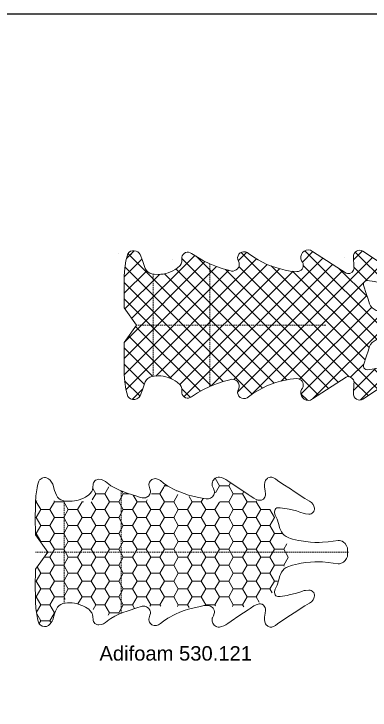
# Model space of a CAD drawing. Header units: millimetres. Extents: x 1744 to 18744, y -2272 to 2782.
# Drawn here: x 5133.9 to 5195.6, y 1722.2 to 1842.8 of the extents above; entities that cross this region are included whole.
import ezdxf

# ---------------------------------------------------------------- set-up
doc = ezdxf.new("R2010")
doc.units = ezdxf.units.MM
doc.linetypes.add('HIDDEN', pattern=[0.375, 0.25, -0.125])
for name, color, linetype, lineweight in [('2', 3, 'HIDDEN', 13), ('Уплотнители', 1, 'Continuous', 20), ('Штриховка', 1, 'Continuous', 5)]:
    doc.layers.add(name, color=color, linetype=linetype, lineweight=lineweight)
doc.styles.get("Standard").update_dxf_attribs({"font": 'arial.ttf'})

# ---------------------------------------------------------------- blocks, each defined once
blk = doc.blocks.new('Adifoam 530.082')
at = {"layer": 'Штриховка', "lineweight": 5}
h = blk.add_hatch(dxfattribs=at)
h.set_pattern_fill('ANSI37', color=256, scale=16, style=0)
h.set_pattern_definition([(45, (-11767.11427816318, 3725.758192763536), (-1.414213562373094, 1.414213562373094), []), (135, (-11767.11427816318, 3725.758192763536), (-1.414213562373094, -1.414213562373094), [])])
h.paths.add_polyline_path([(-49.05925030256549, 9.237499111162832), (-49.25513905690241, 9.272067714916828), (-49.60338573170156, 9.402660218061557), (-49.9298669891832, 9.59854897201876), (-50.19105199528532, 9.859733978308213), (-50.40870616712709, 10.18621523540923), (-50.56106408720916, 10.53446191020839), (-50.88754534468989, 11.57920193460586), (-51.2575574368093, 12.60217654206644), (-51.45344619114621, 12.86336154759692), (-51.69286578011814, 13.08101571925135), (-51.99758162047327, 13.21160822239608), (-52.30229746082568, 13.2769044739689), (-52.62877871830824, 13.2769044739689), (-52.93349455885437, 13.16807738852139), (-53.21644498207843, 12.99395405074165), (-53.43409915373467, 12.75453446214942), (-53.7388149940889, 11.49214026609616), (-53.9564691659325, 10.20798065310646), (-54.0435308344422, 8.902055622420447), (-54.0435308344422, 3.351874244087865), (-51.93228536909099, 0.3700120917360437), (-49.05925030256549, 0.3700120917360437)])
edge = h.paths.add_edge_path()
edge.add_line((-39.22128174138561, 10.99153567121539), (-40.30955259984692, 11.51390568303395))
edge.add_line((-40.30955259984692, 11.51390568303304), (-41.35429262405703, 12.12333736412165))
edge.add_line((-41.35429262405613, 12.12333736412256), (-42.37726723113701, 12.79806529602501))
edge.add_line((-42.37726723113701, 12.79806529602501), (-42.61668681991795, 12.92865779916974))
edge.add_spline(control_points=[(-42.61668681991795, 12.92865779916883), (-43.34111245484018, 13.2776299877396), (-44.19830713440842, 12.63736396643208), (-44.07496977030768, 11.84038694089531)], knot_values=[0, 0, 0, 0, 1, 1, 1, 1], degree=3, periodic=0)
edge.add_line((-44.07496977030768, 11.84038694089531), (-44.07496977030768, 11.81862152319809))
edge.add_line((-44.07496977030768, 11.81862152319809), (-44.07496977030768, 11.70979443775149))
edge.add_line((-44.07496977030768, 11.70979443775059), (-44.09673518762612, 11.36154776295143))
edge.add_line((-44.09673518762518, 11.36154776295143), (-44.20556227345239, 11.01330108815227))
edge.add_line((-44.20556227345332, 11.01330108815227), (-44.33615477640706, 10.70858524798814))
edge.add_line((-44.33615477640706, 10.70858524798814), (-44.88029020573503, 10.25151148698205))
edge.add_spline(control_points=[(-44.88029020573594, 10.25151148698205), (-45.78282950436642, 9.545949214103077), (-47.02454655394832, 9.154534461932595), (-48.16686819843835, 9.1632406287099)], knot_values=[0, 0, 0, 0, 1, 1, 1, 1], degree=3, periodic=0)
edge.add_line((-48.16686819843835, 9.1632406287099), (-48.885126965165, 9.20677146334492))
edge.add_line((-48.88512696516682, 9.20677146334492), (-49.05925030256639, 9.237499111163288))
edge.add_line((-49.05925030256549, 9.237499111162832), (-49.05925030256549, 0.3700120917358163))
edge.add_line((-49.05925030256549, 0.3700120917360437), (-39.2212817413847, 0.3700120917360437))
edge.add_line((-39.22128174138561, 0.3700120917360437), (-39.22128174138561, 10.99153567121539))
edge = h.paths.add_edge_path()
edge.add_line((-12.10157194680323, 5.702539298413284), (-12.64570737613121, 7.313180169265022))
edge.add_line((-12.64570737613212, 7.313180169265247), (-12.62394195900468, 7.552599757857477))
edge.add_line((-12.62394195900379, 7.552599757856566), (-12.53688029030309, 7.770253930271338))
edge.add_line((-12.53688029030491, 7.770253930271338), (-12.40628778735117, 7.944377267290747))
edge.add_line((-12.40628778734935, 7.944377267290747), (-12.1886336156931, 8.053204352737566))
edge.add_line((-12.1886336156931, 8.053204352737337), (-11.9709794438495, 8.09673518737236))
edge.add_line((-11.9709794438495, 8.09673518737236), (-10.7303506653061, 7.922611850352947))
edge.add_line((-10.7303506653061, 7.922611850352947), (-9.489721886569898, 7.661426844063271))
edge.add_line((-9.489721886571717, 7.661426844063496), (-8.270858524772848, 7.334945586201455))
edge.add_line((-8.270858524771027, 7.334945586202137), (-7.073760580479754, 6.921402659830391))
edge.add_line((-7.073760580480666, 6.921402659830162), (-6.812575574383116, 6.87787182595548))
edge.add_line((-6.812575574384027, 6.87787182595639), (-6.529625151156324, 6.921402659830846))
edge.add_spline(control_points=[(-6.529625151155414, 6.921402659830162), (-5.801934703880758, 7.079927448868602), (-5.434824667610881, 8.059008464428185), (-5.963724304701826, 8.619105199191836)], knot_values=[0, 0, 0, 0, 1, 1, 1, 1], degree=3, periodic=0)
edge.add_line((-5.963724304701826, 8.619105199191836), (-6.137847642101405, 8.814993953908468))
edge.add_line((-6.137847642101405, 8.814993953908468), (-12.47158403892081, 13.01571946767944))
edge.add_spline(control_points=[(-12.4715840389199, 13.01571946767944), (-13.13542926254376, 13.66178960067464), (-14.12756952845666, 13.35525997570357), (-14.32164449836455, 12.47158403892081)], knot_values=[0, 0, 0, 0, 1, 1, 1, 1], degree=3, periodic=0)
edge.add_line((-14.32164449836455, 12.47158403892081), (-14.34340991549197, 12.16686819799633))
edge.add_line((-14.34340991549288, 12.16686819799633), (-14.2781136639187, 10.53446191020748))
edge.add_line((-14.2781136639187, 10.53446191020839), (-14.256348246794, 10.27327690467928))
edge.add_spline(control_points=[(-14.25634824679218, 10.27327690467928), (-14.25417170509718, 9.70991535680514), (-14.81680773882181, 9.245586457325317), (-15.36638452238003, 9.293833131853717)], knot_values=[0, 0, 0, 0, 1, 1, 1, 1], degree=3, periodic=0)
edge.add_line((-15.33471295151321, 9.285915239137012), (-15.6275695286713, 9.359129383426533))
edge.add_line((-15.6275695286713, 9.359129383426533), (-21.43893591310371, 13.14631197082326))
edge.add_spline(control_points=[(-21.43893591310371, 13.14631197082326), (-22.39733978257391, 13.87363966139946), (-23.70725513919297, 12.94607013271888), (-23.4413542928196, 11.84038694089531)], knot_values=[0, 0, 0, 0, 1, 1, 1, 1], degree=3, periodic=0)
edge.add_line((-23.4413542928196, 11.84038694089531), (-23.33252720699238, 11.5356711007314))
edge.add_line((-23.33252720699238, 11.53567110073118), (-23.18016928671841, 11.29625151137861))
edge.add_spline(control_points=[(-23.18016928672114, 11.29625151137861), (-22.83591293842255, 10.63966142679919), (-23.18415961322171, 9.86408706169459), (-23.89842805344597, 9.663845223590666)], knot_values=[0, 0, 0, 0, 1, 1, 1, 1], degree=3, periodic=0)
edge.add_line((-23.89842805344597, 9.663845223590666), (-24.18137847667367, 9.642079806653557))
edge.add_line((-24.18137847667367, 9.642079806653783), (-25.31318016939167, 9.7509068921006))
edge.add_spline(control_points=[(-25.31318016939258, 9.750906892100373), (-27.6750906892612, 10.15211608208028), (-29.55888754552688, 10.82648125747573), (-31.58162031444954, 12.12333736412256)], knot_values=[0, 0, 0, 0, 1, 1, 1, 1], degree=3, periodic=0)
edge.add_line((-31.58162031444954, 12.12333736412256), (-32.51753325283062, 12.77629987908722))
edge.add_line((-32.51753325283062, 12.77629987908722), (-32.73518742467331, 12.95042321610663))
edge.add_spline(control_points=[(-32.73518742467241, 12.95042321610663), (-33.64897218866099, 13.4365175332814), (-34.56021765444893, 12.72333736390556), (-34.38935912939996, 11.73155985468747)], knot_values=[0, 0, 0, 0, 1, 1, 1, 1], degree=3, periodic=0)
edge.add_line((-34.38935912939996, 11.73155985468747), (-34.28053204357275, 11.47037484915836))
edge.add_line((-34.28053204357366, 11.47037484915927), (-34.17170495774462, 11.1656590082348))
edge.add_spline(control_points=[(-34.17170495774735, 11.1656590082348), (-33.93482466773094, 10.40858524771602), (-34.7085852480286, 9.635187424685682), (-35.45586457092578, 9.750906892100373)], knot_values=[0, 0, 0, 0, 1, 1, 1, 1], degree=3, periodic=0)
edge.add_line((-35.4326614763586, 9.744277436463562), (-35.76058041128, 9.837968561370415))
edge.add_line((-35.76058041127908, 9.837968561370415), (-36.93591293844202, 10.14268440153455))
edge.add_line((-36.93591293844202, 10.14268440153455), (-38.08948004847844, 10.53446191020816))
edge.add_line((-38.08948004847571, 10.53446191020839), (-39.22128174138561, 10.99153567121539))
edge.add_line((-39.22128174138561, 10.99153567121539), (-39.22128174138561, -10.25151148698228))
edge.add_line((-39.22128174138561, -10.25151148698205), (-38.08948004847753, -9.794437726735396))
edge.add_line((-38.08948004847571, -9.794437726736305), (-36.93591293844111, -9.402660218062463))
edge.add_line((-36.93591293844202, -9.402660218062463), (-35.76058041227407, -9.097944377395377))
edge.add_arc((-35.30440993406228, -10.16410335346745), 1.159649286400709, -28.003331200694106, 113.16431291852291, ccw=False)
edge.add_line((-34.28053204274875, -10.70858524584855), (-34.38935912939996, -10.99153567121561))
edge.add_spline(control_points=[(-34.38935912939996, -10.99153567121539), (-34.56021765444893, -11.98331318043347), (-33.64897218866099, -12.69649334904989), (-32.73518742467241, -12.21039903263454)], knot_values=[0, 0, 0, 0, 1, 1, 1, 1], degree=3, periodic=0)
edge.add_line((-32.73518742467241, -12.21039903263454), (-32.51753325282971, -12.03627569561354))
edge.add_line((-32.51753325283062, -12.03627569561376), (-31.58162031444954, -11.38331317989013))
edge.add_spline(control_points=[(-31.58162031444954, -11.38331317988923), (-29.70253929883438, -10.11946795629501), (-27.53579201934007, -9.381257557630306), (-25.31318016939258, -9.010882708628287)], knot_values=[0, 0, 0, 0, 1, 1, 1, 1], degree=3, periodic=0)
edge.add_line((-25.31318016939258, -9.010882708628287), (-24.18137847667277, -8.880290205483561))
edge.add_line((-24.18137847667367, -8.880290205483561), (-23.89842805344597, -8.923821040118582))
edge.add_spline(control_points=[(-23.89842805344597, -8.923821040118582), (-23.15550181393883, -9.141112454507036), (-22.8464328901955, -9.888754534479176), (-23.18016928672114, -10.55622732790652)], knot_values=[0, 0, 0, 0, 1, 1, 1, 1], degree=3, periodic=0)
edge.add_line((-23.18016928672114, -10.55622732790652), (-23.33252720699238, -10.79564691649875))
edge.add_line((-23.33252720699238, -10.79564691649875), (-23.4413542928196, -11.10036275666289))
edge.add_spline(control_points=[(-23.4413542928196, -11.10036275666289), (-23.70725513919297, -12.2060459492468), (-22.39733978257391, -13.13361547792738), (-21.43893591310371, -12.40628778735117)], knot_values=[0, 0, 0, 0, 1, 1, 1, 1], degree=3, periodic=0)
edge.add_line((-21.43893591310371, -12.40628778735117), (-15.6275695286713, -8.619105199193427))
edge.add_line((-15.6275695286713, -8.619105199194108), (-15.36638452238003, -8.553808947622201))
edge.add_spline(control_points=[(-15.36638452238003, -8.553808947622201), (-14.82370012116916, -8.506287786864503), (-14.26940749695677, -8.957557436941897), (-14.25634824679218, -9.511487303509968)], knot_values=[0, 0, 0, 0, 1, 1, 1, 1], degree=3, periodic=0)
edge.add_line((-14.25634824679218, -9.511487303509968), (-14.27811366391961, -9.794437726737211))
edge.add_line((-14.2781136639187, -9.794437726736305), (-14.34340991549288, -11.42684401452425))
edge.add_line((-14.34340991549288, -11.42684401452425), (-14.32164449836546, -11.73155985468838))
edge.add_spline(control_points=[(-14.32164449836455, -11.73155985468929), (-14.17291414752071, -12.59782345792064), (-13.07448609454877, -12.89709794442024), (-12.4715840389199, -12.27569528420736)], knot_values=[0, 0, 0, 0, 1, 1, 1, 1], degree=3, periodic=0)
edge.add_line((-12.4715840389199, -12.27569528420736), (-6.137847642100496, -8.074969770436608))
edge.add_line((-6.137847642101405, -8.074969770436383), (-5.963724304701826, -7.879081015719747))
edge.add_spline(control_points=[(-5.963724304701826, -7.879081015719747), (-5.434824667610881, -7.318984280956101), (-5.801934703880758, -6.339903264636178), (-6.529625151155414, -6.181378476358077)], knot_values=[0, 0, 0, 0, 1, 1, 1, 1], degree=3, periodic=0)
edge.add_line((-6.529625151155414, -6.181378476358077), (-6.812575574383116, -6.137847642483392))
edge.add_line((-6.812575574384027, -6.137847642484302), (-7.073760580481575, -6.181378476358985))
edge.add_line((-7.073760580480666, -6.181378476358077), (-8.270858524771937, -6.594921402729141))
edge.add_line((-8.270858524771027, -6.594921402730051), (-9.489721886569898, -6.921402659831755))
edge.add_line((-9.489721886571717, -6.921402659831982), (-10.73035066530701, -7.182587666121435))
edge.add_line((-10.7303506653061, -7.182587666121435), (-11.97097944385041, -7.356711003901182))
edge.add_line((-11.9709794438495, -7.356711003900272), (-12.1886336156931, -7.313180169265247))
edge.add_line((-12.1886336156931, -7.313180169265247), (-12.40628778734935, -7.204353083818657))
edge.add_line((-12.40628778734935, -7.204353083818657), (-12.53688029030491, -7.008464329101797))
edge.add_line((-12.53688029030491, -7.008464329102022), (-12.6239419590056, -6.812575574385391))
edge.add_line((-12.62394195900379, -6.812575574384482), (-12.64570737613121, -6.573155985793162))
edge.add_line((-12.64570737613212, -6.573155985793162), (-12.10157194680414, -4.962515114942789))
edge.add_line((-12.10157194680323, -4.962515114942106), (-11.81862152357644, -4.157194679894018))
edge.add_line((-11.81862152357644, -4.157194679894018), (-11.60096735192201, -3.330108827150978))
edge.add_line((-11.60096735192382, -3.330108827151886), (-11.38331318026939, -2.960096735415842))
edge.add_line((-11.38331318026758, -2.960096735414936), (-11.10036275703987, -2.65538089449069))
edge.add_line((-11.10036275704078, -2.655380894490459), (-10.77388149956004, -2.394195888961348))
edge.add_line((-10.77388149955914, -2.394195888961348), (-10.40386940763255, -2.176541717306918))
edge.add_line((-10.40386940763164, -2.176541717306918), (-10.01209189857763, -2.045949214162189))
edge.add_line((-10.01209189857763, -2.045949214162189), (-8.902055622797887, -1.741233373998056))
edge.add_arc((-5.200262622925947, -17.21688216916982), 15.91222728109998, 82.6186907048916, 103.45244755587112, ccw=False)
edge.add_line((-3.155985489749581, -1.436517533073581), (-2.002418379903244, -1.61064087085333))
edge.add_line((-2.002418379903244, -1.61064087085333), (-1.632406287786579, -1.654171704728014))
edge.add_line((-1.63240628778476, -1.654171704728014), (-1.262394196050991, -1.61064087085333))
edge.add_spline(control_points=[(-1.262394196051899, -1.61064087085333), (-0.5020556228046189, -1.398790810128502), (-0.0072551392313471, -0.8024183799616365), (0, 0)], knot_values=[0, 0, 0, 0, 1, 1, 1, 1], degree=3, periodic=0)
edge.add_line((0, 0), (-0.0435308344422083, 0.3700120917360437))
edge.add_line((-0.0435308344422083, 0.3700120917360437), (0, 0.7400241834720874))
edge.add_spline(control_points=[(0, 0.7400241834720874), (0.0253929865557439, 1.474607013282366), (-0.5582829505219709, 2.225151148338681), (-1.262394196051899, 2.350665054325415)], knot_values=[0, 0, 0, 0, 1, 1, 1, 1], degree=3, periodic=0)
edge.add_line((-1.262394196051899, 2.350665054325415), (-1.632406287785665, 2.394195888960438))
edge.add_line((-1.63240628778476, 2.394195888960438), (-2.002418379903244, 2.350665054325415))
edge.add_line((-2.002418379903244, 2.350665054325415), (-3.155985489749581, 2.176541717305779))
edge.add_arc((-5.200262624995954, 17.95690635302207), 15.91222728098861, 256.5475524516901, 277.3813093026696, ccw=False)
edge.add_line((-8.90205562279698, 2.481257557470144), (-10.01209189857672, 2.785973397634279))
edge.add_line((-10.01209189857763, 2.785973397634279), (-10.40386940763164, 2.916565900778778))
edge.add_line((-10.40386940763164, 2.916565900779004), (-10.77388149955823, 3.134220072433663))
edge.add_line((-10.77388149955914, 3.134220072433435), (-11.10036275703987, 3.395405078722886))
edge.add_line((-11.10036275704078, 3.395405078722886), (-11.38331318026849, 3.700120918887022))
edge.add_line((-11.38331318026758, 3.700120918887022), (-11.60096735192201, 4.070133010623748))
edge.add_line((-11.60096735192382, 4.070133010623973), (-11.81862152357826, 4.897218863367013))
edge.add_line((-11.81862152357644, 4.897218863366106), (-12.10157194680323, 5.702539298412375))
edge = h.paths.add_edge_path()
edge.add_line((-39.22128174138561, 0.3700120917360437), (-49.05925030256639, 0.3700120917360437))
edge.add_line((-49.05925030256549, 0.3700120917360437), (-49.05925030256549, -8.497474926930863))
edge.add_line((-49.05925030256549, -8.497474926930863), (-48.88512696516591, -8.466747279112496))
edge.add_line((-48.88512696516682, -8.466747279111585), (-48.16686819844107, -8.423216445234857))
edge.add_spline(control_points=[(-48.16686819843835, -8.42321644523554), (-47.02454655394832, -8.414510277701082), (-45.78246674748334, -8.805925030629624), (-44.88029020573594, -9.511487303509968)], knot_values=[0, 0, 0, 0, 1, 1, 1, 1], degree=3, periodic=0)
edge.add_line((-44.88029020573594, -9.511487303509968), (-44.33615477640795, -9.968561064516054))
edge.add_line((-44.33615477640706, -9.968561064516054), (-44.20556227345332, -10.27327690468019))
edge.add_line((-44.20556227345332, -10.27327690468019), (-44.09673518762612, -10.62152357947934))
edge.add_line((-44.09673518762518, -10.62152357947934), (-44.07496977030677, -10.9697702542785))
edge.add_line((-44.07496977030768, -10.9697702542785), (-44.07496977030768, -10.99153567121539))
edge.add_line((-44.07496977030768, -10.99153567121539), (-44.07496977030768, -11.1003627566622))
edge.add_spline(control_points=[(-44.07496977030768, -11.10036275666289), (-44.19141475225297, -11.90604594897468), (-43.34401451049415, -12.53434099191508), (-42.61668681991795, -12.18863361569674)], knot_values=[0, 0, 0, 0, 1, 1, 1, 1], degree=3, periodic=0)
edge.add_line((-42.61668681991795, -12.18863361569674), (-42.37726723113701, -12.03627569561217))
edge.add_line((-42.37726723113701, -12.0362756956124), (-41.35429262405703, -11.38331317988968))
edge.add_line((-41.35429262405613, -11.38331317988923), (-40.30955259984603, -10.77388149956095))
edge.add_line((-40.30955259984692, -10.77388149956095), (-39.22128174138561, -10.25151148698228))
edge.add_line((-39.22128174138561, -10.25151148698205), (-39.22128174138561, 0.370012091736271))
edge = h.paths.add_edge_path()
edge.add_line((-49.05925030256549, 0.3700120917360437), (-51.93228536909099, 0.3700120917360437))
edge.add_line((-51.93228536909099, 0.3700120917360437), (-54.0435308344422, -2.611850060615779))
edge.add_line((-54.0435308344422, -2.611850060615779), (-54.0435308344422, -2.633615477553348))
edge.add_line((-54.0435308344422, -2.633615477553576), (-54.0435308344422, -8.162031438946995))
edge.add_line((-54.0435308344422, -8.162031438946087), (-53.9564691659325, -9.467956468874943))
edge.add_line((-53.9564691659325, -9.467956468874943), (-53.7388149940889, -10.75211608186373))
edge.add_line((-53.7388149940889, -10.75211608186373), (-53.43409915373378, -12.0145102779179))
edge.add_line((-53.43409915373467, -12.0145102779179), (-53.21644498208113, -12.25392986726979))
edge.add_line((-53.21644498207843, -12.25392986726956), (-52.93349455885163, -12.42805320428897))
edge.add_line((-52.93349455885437, -12.42805320428897), (-52.62877871830914, -12.51511487279868))
edge.add_spline(control_points=[(-52.62877871830824, -12.51511487279868), (-52.04836759376849, -12.61015719431179), (-51.55574365189204, -12.37146311949118), (-51.2575574368093, -11.86215235783538)], knot_values=[0, 0, 0, 0, 1, 1, 1, 1], degree=3, periodic=0)
edge.add_line((-51.2575574368093, -11.86215235783538), (-50.88754534469081, -10.83917775113377))
edge.add_line((-50.88754534468989, -10.83917775113377), (-50.56106408720825, -9.794437726736305))
edge.add_line((-50.56106408720916, -9.794437726736305), (-50.408706167128, -9.446191051937149))
edge.add_line((-50.40870616712709, -9.446191051937149), (-50.19105199528532, -9.11970979407488))
edge.add_line((-50.19105199528532, -9.11970979407488), (-49.9298669891832, -8.858524788545992))
edge.add_line((-49.9298669891832, -8.858524788546674), (-49.60338573170338, -8.66263603383004))
edge.add_line((-49.60338573170156, -8.66263603382913), (-49.25513905690332, -8.532043530684401))
edge.add_line((-49.25513905690241, -8.532043530684401), (-49.05925030256639, -8.497474926930636))
edge.add_line((-49.05925030256549, -8.497474926930863), (-49.05925030256549, 0.3700120917360437))
at = {"layer": '2'}
for p, q in [((-39.22128174138561, -10.25151148698205), (-39.22128174138561, 10.99153567121539)), ((-49.05925030256549, 9.228536880281807), (-49.05925030256549, -8.488512696809723)), ((-19.1535671101592, 0.3700120917360437), (-51.93228536909099, 0.3700120917360437))]:
    blk.add_line(p, q, dxfattribs=at)
at = {"layer": 'Уплотнители'}
for points in [[(-52.62877871830824, -12.51511487279868), (-52.93349455885437, -12.42805320428897), (-53.21644498207843, -12.25392986726956), (-53.43409915373467, -12.0145102779179), (-53.7388149940889, -10.75211608186373), (-53.9564691659325, -9.467956468874943), (-54.0435308344422, -8.162031438946087), (-54.0435308344422, -2.611850060615779), (-51.93228536909099, 0.3700120917360437), (-54.0435308344422, 3.351874244087865), (-54.0435308344422, 8.902055622420447), (-53.9564691659325, 10.20798065310646), (-53.7388149940889, 11.49214026609616), (-53.43409915373467, 12.75453446214942), (-53.21644498207843, 12.99395405074165), (-52.93349455885437, 13.16807738852139), (-52.62877871830824, 13.2769044739689), (-52.30229746082568, 13.2769044739689), (-51.99758162047327, 13.21160822239608), (-51.69286578011814, 13.08101571925135), (-51.45344619114621, 12.86336154759692), (-51.2575574368093, 12.60217654206644), (-50.88754534468989, 11.57920193460586), (-50.56106408720916, 10.53446191020839), (-50.40870616712709, 10.18621523540923), (-50.19105199528532, 9.859733978308213), (-49.9298669891832, 9.59854897201876), (-49.60338573170156, 9.402660218061557), (-49.25513905690241, 9.272067714916828), (-48.88512696516682, 9.20677146334492), (-48.16686819843835, 9.1632406287099)], [(-55.03409915373413, 12.75453446214942), (-55.03409915373413, 12.7327690444522)], [(-52.85755743680875, 12.60217654206644), (-52.85755743680875, 12.58041112437058)], [(-42.61668681991795, 12.92865779916883), (-42.37726723113701, 12.79806529602501), (-41.35429262405613, 12.12333736412256), (-40.30955259984692, 11.51390568303304), (-39.22128174138561, 10.99153567121539), (-38.08948004847571, 10.53446191020839), (-36.93591293844202, 10.14268440153455), (-35.76058041127908, 9.837968561370415), (-35.45586457092578, 9.750906892100373)], [(-32.73518742467331, 12.95042321610663), (-32.51753325283062, 12.77629987908722), (-31.58162031444954, 12.12333736412256)], [(-21.43893591310371, 13.14631197082326), (-15.6275695286713, 9.359129383426533), (-15.36638452238003, 9.293833131853717)], [(-15.94340991549143, 12.16686819799633), (-15.94340991549143, 12.14510278105945)], [(-14.32164449836455, 12.47158403892081), (-14.34340991549288, 12.16686819799633), (-14.2781136639187, 10.53446191020839), (-14.25634824679218, 10.27327690467928)], [(-5.963724304701826, 8.619105199191836), (-6.137847642101405, 8.814993953908468), (-12.4715840389199, 13.01571946767944)], [(-45.67496977030804, 11.70979443775059), (-45.67496977030804, 11.6880290208137)], [(-44.07496977030768, 11.81862152319809), (-44.07496977030768, 11.84038694089531), (-44.07496977030768, 11.70979443775059), (-44.09673518762518, 11.36154776295143), (-44.20556227345332, 11.01330108815227), (-44.33615477640706, 10.70858524798814), (-44.88029020573594, 10.25151148698205)], [(-34.38935912939996, 11.73155985468747), (-34.28053204357366, 11.47037484915927), (-34.17170495774735, 11.1656590082348)], [(-23.4413542928196, 11.84038694089531), (-23.33252720699238, 11.53567110073118), (-23.18016928672114, 11.29625151137861)], [(-50.56106408720916, 10.53446191020839), (-50.56106408720916, 10.5126964932715)], [(-25.31318016939258, 9.750906892100373), (-24.18137847667367, 9.642079806653783), (-23.89842805344597, 9.663845223590666)], [(-14.2781136639187, 10.53446191020839), (-14.2781136639187, 10.5126964932715)], [(-15.6275695286713, 9.359129383426533), (-15.6275695286713, 9.337363966488736)], [(-54.0435308344422, 7.596130592491587), (-54.0435308344422, 7.574365175554702)], [(-51.93228536909099, 0.3700120917360437), (-51.93228536909099, 0.3482466747982471)], [(0, 0), (-0.0435308344422083, 0.3700120917360437), (0, 0.7400241834720874)], [(-0.0435308344422083, 0.3700120917360437), (-0.0435308344422083, 0.3482466747982471)], [(-54.0435308344422, -2.611850060615779), (-54.0435308344422, -2.633615477553576)], [(-11.60096735192382, -3.330108827151886), (-11.60096735192382, -3.351874244088776)], [(-12.10157194680323, -4.962515114942106), (-12.10157194680323, -4.984280531878994)], [(-54.0435308344422, -6.856106409019502), (-54.0435308344422, -6.87787182595639)], [(-12.64570737613212, -6.573155985793162), (-12.64570737613212, -6.594921402730051)], [(-51.2575574368093, -11.86215235783538), (-50.88754534468989, -10.83917775113377), (-50.56106408720916, -9.794437726736305), (-50.40870616712709, -9.446191051937149), (-50.19105199528532, -9.11970979407488), (-49.9298669891832, -8.858524788546674), (-49.60338573170156, -8.66263603382913), (-49.25513905690241, -8.532043530684401), (-48.88512696516682, -8.466747279111585), (-48.16686819843835, -8.42321644523554)], [(-12.4715840389199, -12.27569528420736), (-6.137847642101405, -8.074969770436383), (-5.963724304701826, -7.879081015719747)], [(-44.07496977030768, -11.12212817436102), (-44.07496977030768, -11.10036275666289), (-44.07496977030768, -10.9697702542785), (-44.09673518762518, -10.62152357947934), (-44.20556227345332, -10.27327690468019), (-44.33615477640706, -9.968561064516054), (-44.88029020573594, -9.511487303509968)], [(-42.61668681991795, -12.18863361569674), (-42.37726723113701, -12.03627569561376), (-41.35429262405613, -11.38331317988923), (-40.30955259984692, -10.77388149956095), (-39.22128174138561, -10.25151148698205), (-38.08948004847571, -9.794437726736305), (-36.93591293844202, -9.402660218062463), (-35.76058041127908, -9.09794437713799)], [(-23.89842805344597, -8.923821040118582), (-24.18137847667367, -8.880290205483561), (-25.31318016939258, -9.010882708628287)], [(-21.43893591310371, -12.40628778735117), (-15.6275695286713, -8.619105199194108), (-15.36638452238003, -8.553808947622201)], [(-14.32164449836455, -11.73155985468929), (-14.34340991549288, -11.42684401452425), (-14.2781136639187, -9.794437726736305), (-14.25634824679218, -9.511487303509968)], [(-34.28053204357366, -10.73035066492593), (-34.28053204357366, -10.70858524798905), (-34.38935912939996, -10.99153567121539)], [(-23.4413542928196, -11.10036275666289), (-23.33252720699238, -10.79564691649875), (-23.18016928672114, -10.55622732790652)], [(-14.2781136639187, -9.794437726736305), (-14.2781136639187, -9.816203143673194)], [(-44.07496977030768, -10.9697702542785), (-44.07496977030768, -10.99153567121539)], [(-31.58162031444954, -11.38331317988923), (-32.51753325283062, -12.03627569561376), (-32.73518742467241, -12.21039903263454)], [(-14.34340991549288, -11.42684401452425), (-14.34340991549288, -11.44860943146204)]]:
    blk.add_lwpolyline(points, dxfattribs=at)
for points in [[(-1.262394196051899, 2.350665054325415), (-1.63240628778476, 2.394195888960438), (-2.002418379903244, 2.350665054325415), (-3.155985489749581, 2.176541717306008, -0.091155643222041), (-8.90205562279698, 2.481257557470144), (-10.01209189857763, 2.785973397634279), (-10.40386940763164, 2.916565900779004), (-10.77388149955914, 3.134220072433435), (-11.10036275704078, 3.395405078722886), (-11.38331318026758, 3.700120918887022), (-11.60096735192382, 4.070133010623973), (-11.81862152357644, 4.897218863366106), (-12.10157194680323, 5.70253929841419), (-12.64570737613212, 7.313180169265247), (-12.62394195900379, 7.552599757856566), (-12.53688029030491, 7.770253930271338), (-12.40628778734935, 7.944377267290747), (-12.1886336156931, 8.053204352737337), (-11.9709794438495, 8.09673518737236), (-10.7303506653061, 7.922611850352947), (-9.489721886571717, 7.661426844063496), (-8.270858524771027, 7.334945586202137), (-7.073760580480666, 6.921402659830162), (-6.812575574384027, 6.87787182595639), (-6.529625151155414, 6.921402659830162)], [(-6.529625151155414, -6.181378476358077), (-6.812575574384027, -6.137847642484302), (-7.073760580480666, -6.181378476358077), (-8.270858524771027, -6.594921402730051), (-9.489721886571717, -6.921402659831982), (-10.7303506653061, -7.182587666121435), (-11.9709794438495, -7.356711003900272), (-12.1886336156931, -7.313180169265247), (-12.40628778734935, -7.204353083818657), (-12.53688029030491, -7.008464329102022), (-12.62394195900379, -6.812575574384482), (-12.64570737613212, -6.573155985793162), (-12.10157194680323, -4.962515114942106), (-11.81862152357644, -4.157194679894018), (-11.60096735192382, -3.330108827151886), (-11.38331318026758, -2.960096735414936), (-11.10036275704078, -2.655380894490459), (-10.77388149955914, -2.394195888961348), (-10.40386940763164, -2.176541717306918), (-10.01209189857763, -2.045949214162189), (-8.90205562279698, -1.741233373998056, -0.0911556432220409), (-3.155985489749581, -1.436517533073581), (-2.002418379903244, -1.61064087085333), (-1.63240628778476, -1.654171704728014), (-1.262394196051899, -1.61064087085333)]]:
    blk.add_lwpolyline(points, format="xyb", dxfattribs=at)
blk.add_arc((-35.30440993406228, -10.16410335346745), 1.159649286400655, 331.9966687021413, 113.1643128646082, dxfattribs=at)
for points in [[(-42.61668681991795, 12.92865779916883), (-43.34111245484018, 13.2776299877396), (-44.19830713440842, 12.63736396643208), (-44.07496977030768, 11.84038694089531)], [(-32.73518742467331, 12.95042321610663), (-33.64897218866099, 13.4365175332814), (-34.56021765444893, 12.72333736390556), (-34.38935912940087, 11.73155985468747)], [(-21.43893591310371, 13.14631197082326), (-22.39733978257209, 13.87363966139946), (-23.70725513919206, 12.94607013271888), (-23.4413542928196, 11.84038694089531)], [(-12.4715840389199, 13.01571946767944), (-13.13542926254558, 13.66178960067464), (-14.12756952845848, 13.35525997570357), (-14.32164449836455, 12.47158403892081)], [(-31.58162031444954, 12.12333736412256), (-29.55888754552688, 10.82648125747573), (-27.6750906892612, 10.15211608208028), (-25.31318016939258, 9.750906892100373)], [(-35.45586457092578, 9.750906892100373), (-34.7085852480286, 9.635187424685682), (-33.93482466773094, 10.40858524771602), (-34.17170495774735, 11.1656590082348)], [(-23.89842805344597, 9.663845223590666), (-23.18415961322171, 9.86408706169459), (-22.83591293842255, 10.63966142679919), (-23.18016928672114, 11.29625151137861)], [(-48.16686819843835, 9.1632406287099), (-47.02454655394832, 9.154534461932595), (-45.78282950436642, 9.545949214103077), (-44.88029020573594, 10.25151148698205)], [(-15.36638452238003, 9.293833131853717), (-14.81680773882181, 9.245586457325317), (-14.25417170509718, 9.70991535680514), (-14.25634824679218, 10.27327690467928)], [(-6.529625151155414, 6.921402659830162), (-5.801934703880758, 7.079927448868602), (-5.434824667610881, 8.059008464428185), (-5.963724304701826, 8.619105199191836)], [(0, 0.7400241834720874), (0.0253929865557439, 1.474607013282366), (-0.5582829505219709, 2.225151148338681), (-1.262394196051899, 2.350665054325415)], [(-1.262394196051899, -1.61064087085333), (-0.5020556228046189, -1.398790810128502), (-0.0072551392313471, -0.8024183799616365), (0, 0)], [(-5.963724304701826, -7.879081015719747), (-5.434824667610881, -7.318984280956101), (-5.801934703880758, -6.339903264636178), (-6.529625151155414, -6.181378476358077)], [(-44.88029020573594, -9.511487303509968), (-45.78246674748334, -8.805925030629624), (-47.02454655394832, -8.414510277701082), (-48.16686819843835, -8.42321644523554)], [(-25.31318016939258, -9.010882708628287), (-27.53579201934007, -9.381257557630306), (-29.70253929883438, -10.11946795629501), (-31.58162031444954, -11.38331317988923)], [(-23.18016928672114, -10.55622732790652), (-22.8464328901955, -9.888754534479176), (-23.15550181393883, -9.141112454507036), (-23.89842805344597, -8.923821040118582)], [(-14.25634824679218, -9.511487303509968), (-14.26940749695677, -8.957557436941897), (-14.82370012116916, -8.506287786864503), (-15.36638452238003, -8.553808947622201)], [(-52.62877871830824, -12.51511487279868), (-52.04836759376849, -12.61015719431179), (-51.55574365189204, -12.37146311949118), (-51.2575574368093, -11.86215235783538)], [(-44.07496977030768, -11.10036275666289), (-44.19141475225297, -11.90604594897468), (-43.34401451049415, -12.53434099191508), (-42.61668681991795, -12.18863361569674)], [(-34.38935912939996, -10.99153567121539), (-34.56021765444893, -11.98331318043347), (-33.64897218866099, -12.69649334904989), (-32.73518742467241, -12.21039903263454)], [(-23.4413542928196, -11.10036275666289), (-23.70725513919297, -12.2060459492468), (-22.39733978257391, -13.13361547792738), (-21.43893591310371, -12.40628778735117)], [(-14.32164449836455, -11.73155985468929), (-14.17291414752071, -12.59782345792064), (-13.07448609454877, -12.89709794442024), (-12.4715840389199, -12.27569528420736)]]:
    blk.add_open_spline(points, degree=3, dxfattribs=at)
blk = doc.blocks.new('Adifoam 530.121')
at = {"layer": 'Уплотнители', "true_color": 0xcd2027}
h = blk.add_hatch(dxfattribs=at)
h.set_pattern_fill('HONEY', color=242, scale=0.5)
h.set_pattern_definition([(0, (-5098.420115434093, -1689.738891567736), (2.38125, 1.374815322499999), [1.587499999999999, -3.174999999999998]), (120, (-5098.420115434093, -1689.738891567736), (-2.381249994797095, 1.374815331511695), [1.587499999999999, -3.174999999999998]), (60, (-5098.420115434093, -1689.738891567736), (5.2029046e-09, 2.749630654011693), [-3.174999999999998, 1.587499999999999])])
h.paths.add_polyline_path([(-54.01042306985329, 8.971816345647122), (-54.03974125744935, 8.53204353068439), (-54.06197207729928, 7.653985931196713), (-54.07469207347367, 6.093350511311687), (-54.03974125744935, 2.981862152351823), (-51.92849579209815, 0), (-54.03974125744935, -2.981862152351823), (-54.07469207347367, -6.093350511311673), (-54.06197207729928, -7.653985931196732), (-54.03974125744935, -8.532043530684415), (-53.95865800601495, -9.748292305026323), (-53.61313808924037, -11.87091520864189), (-53.5985571070887, -11.9443828998885), (-53.4602209178529, -12.3032597187232), (-53.32148249091368, -12.50423216470948), (-53.22596957696076, -12.60030693350383), (-53.06905231942526, -12.7176114079291), (-52.8923821078224, -12.80984453269842), (-52.77734706158843, -12.8524788395091), (-52.50408663972667, -12.90730697644699), (-52.30497573175489, -12.9091631908841), (-52.11102469128217, -12.87839561150281), (-51.99379204348042, -12.84159613066004), (-51.76118394553212, -12.71764970027924), (-51.47152629749143, -12.44923010863363), (-51.15306323084404, -11.95374577027608), (-51.06325705014296, -11.75793390477837), (-49.80822374691667, -7.835787850610452), (-40.86507859004763, -11.14626223153921), (-36.34445709786752, -9.620314389716405), (-35.93088360874572, -9.47687612588902), (-35.54633743569413, -9.384500559363916), (-28.20736147599268, -9.406889342499293), (-28.74714939171105, -9.782736865281443), (-24.49605103184787, -9.224994385358283), (-16.56437569591066, -9.559281276044162), (-13.12476865524313, -7.193403539548278), (-9.868514449834052, 9.8e-15), (-13.12476865524311, 7.193403539548197), (-17.76455849486358, 10.38480748592698), (-18.81396370983382, 11.06975117150198), (-21.44096651532253, 12.77854180711056), (-21.8069626289207, 12.91952319508277), (-22.20102658922952, 12.99513974851265), (-22.39550567313926, 12.99473800119631), (-22.62904723204337, 12.94985913168057), (-22.76445622054052, 12.89569930775997), (-22.93224989237387, 12.79497389162588), (-23.08376331893034, 12.66526617374687), (-23.24073449971639, 12.47458504321412), (-23.32227715733552, 12.33738288451354), (-23.40256149791276, 12.14941982603), (-23.45345867336071, 11.95318200778574), (-23.47252845490857, 11.75457297174395), (-23.43756471582583, 11.47037484915722), (-23.40589240237568, 11.37357251077602), (-22.05609295349767, 8.640428701928247), (-24.87175932062527, 9.274287169239471), (-29.24975011549975, 9.848677888133912), (-31.38810091668533, 11.57102825029875), (-31.8580150939013, 11.28494258183651), (-29.21289362493617, 10.42869499269033), (-29.59975981226092, 10.66643212437222), (-33.91726702399735, 12.55646578390336), (-33.96373402620884, 12.52630213289444), (-34.17720170595203, 12.31502996282597), (-34.28584478149514, 12.14140941074288), (-34.36177192316974, 11.95252415224876), (-34.4013849854664, 11.75677695416492), (-34.40600514128073, 11.63136765721106), (-34.30623827935689, 11.18699214256571), (-33.40817527044226, 8.629164627389963), (-35.8914783625233, 9.467410209442702), (-36.82727955958025, 9.692208092742447), (-36.75865413669356, 9.760127704894392), (-43.90556090917242, 12.17258514775643), (-43.98743650695633, 12.01922145119397), (-44.0533406758186, 11.82682012922986), (-44.08028192913024, 11.69881393070226), (-44.24071816394628, 8.69265299872528)])
at = {"layer": '2', "color": 1}
for p, q in [((-39.21749216439275, -10.6187614822087), (-39.21749216439275, 10.6187614822087)), ((-49.05546072557264, 8.882757583600956), (-49.05546072557264, -8.882757583600956)), ((0.1373882832385789, 0), (-54.03974125744935, 0))]:
    blk.add_line(p, q, dxfattribs=at)
at = {"layer": 'Уплотнители', "color": 251, "true_color": 0x636466}
blk.add_lwpolyline([(-54.03974125744935, 2.981862152351823), (-54.07469207347367, 6.093350511311655), (-54.06197207729928, 7.653985931196757), (-54.03974125744935, 8.532043530684401), (-53.95865800601495, 9.748292305026323), (-53.73502541709604, 11.12212817436011), (-53.67693836706076, 11.54945132756734), (-53.5985571070887, 11.94438289988852), (-53.4602209178529, 12.30325971872321), (-53.32148249091368, 12.50423216470949), (-53.22596957696077, 12.60030693350381), (-53.06905231942527, 12.7176114079291), (-52.8923821078224, 12.80984453269843), (-52.77734706158844, 12.8524788395091), (-52.50408663972667, 12.90730697644699), (-52.30497573175489, 12.9091631908841), (-52.11102469128217, 12.87839561150281), (-51.99379204348042, 12.84159613066004), (-51.76118394553213, 12.71764970027925), (-51.47152629749143, 12.44923010863363), (-51.15306323084404, 11.9537457702761), (-51.06325705014296, 11.75793390477838), (-50.72051513895623, 10.68681983067108), (-50.58061998789891, 10.25774109156145), (-50.42316056956224, 9.883746846292523), (-50.22363923272404, 9.545218945015447), (-49.92607741219035, 9.228536880282716), (-49.65416812668536, 9.061054470595991), (-49.28778051920289, 8.928210442935322), (-48.89132424019318, 8.850644639348502), (-48.52220800480972, 8.814993954291367), (-48.08491587976186, 8.802498599069622), (-47.69245187305386, 8.818510198031163), (-47.30683451308414, 8.861495292771451), (-46.92716576723433, 8.93215052497294), (-46.67616659776739, 8.995178061771181), (-45.82315693656892, 9.310935726502066), (-45.364173306647, 9.549247090596737), (-44.82455721638234, 9.913721934553676), (-44.60443291407863, 10.11003627574905), (-44.28793681247223, 10.49756670249166), (-44.19804328187454, 10.67009107072385), (-44.14735915354595, 10.81741233381581), (-44.10517599427021, 11.23236340506082), (-44.08028192913024, 11.69881393070227), (-44.0533406758186, 11.82682012922987), (-43.98743650695633, 12.01922145119397), (-43.89273121029055, 12.19661685072492), (-43.76986381867664, 12.35019029018554), (-43.66125084036776, 12.44326852125937), (-43.44447828396096, 12.55458307482354), (-43.25182705913085, 12.60275178853385), (-43.04900912237735, 12.61876491333214), (-42.6128972429251, 12.55864570743279), (-42.27529254109685, 12.42377233693355), (-41.94502725543588, 12.21804504983152), (-41.35050304706328, 11.75332527238652), (-41.00459603863237, 11.50750019997053), (-40.32862199726603, 11.1112789796623), (-39.62047494202579, 10.77804789903075), (-38.89547961744666, 10.49148005078859), (-38.17054026393362, 10.23671363284438), (-36.34445709786723, 9.62031438971644), (-35.93088360874572, 9.47687612588902), (-35.54633743569411, 9.384500559363914), (-35.11735160986154, 9.385809252930356), (-34.97858825117237, 9.420723177257287), (-34.79748017799649, 9.495384244850351), (-34.62735090920614, 9.59895963786198), (-34.4410023512346, 9.760902143556905), (-34.34011554212339, 9.880227656796704), (-34.23426228074277, 10.0500624842407), (-34.16225895082789, 10.23262922077901), (-34.13489812758053, 10.37080066857902), (-34.14014363522801, 10.61592193141564), (-34.22232892366719, 10.94800483696099), (-34.30623827935689, 11.18699214256571), (-34.40600514128073, 11.63136765721106), (-34.4013849854664, 11.75677695416493), (-34.36177192316974, 11.95252415224877), (-34.28584478149514, 12.14140941074288), (-34.17720170595203, 12.31502996282597), (-33.96373402620884, 12.52630213289444), (-33.87625368128464, 12.58308923920322), (-33.69330586622254, 12.66589290561387), (-33.49814570729541, 12.71444324796425), (-33.29839655136675, 12.72996902084719), (-33.07519109348596, 12.70902413313547), (-32.91460708549494, 12.66725941709865), (-32.73759179392801, 12.59469362527989), (-32.40611095996064, 12.39099191844457), (-31.85132251049436, 11.94413348608009), (-31.13065752493185, 11.44234353915431), (-29.77234139161465, 10.74198150460415), (-29.0330988966889, 10.41837041852022), (-28.30452245846391, 10.13464777010813), (-27.55657059715486, 9.892529596875873), (-26.06069632924209, 9.54193883380094), (-25.46522515510606, 9.407887282035974), (-24.88842341858254, 9.276473492521973), (-24.49605103184786, 9.224994385358286), (-24.11129016345422, 9.241210444249418), (-23.89463847645311, 9.293833131854626), (-23.74011722817067, 9.356191711911832), (-23.56604941264413, 9.455186657876313), (-23.40744102459757, 9.579222899481463), (-23.27048134975576, 9.72592186025281), (-23.13942899938229, 9.936953814645676), (-23.0858563967995, 10.07738437572152), (-23.04623144208199, 10.27304858367483), (-23.04294818820745, 10.47178789604504), (-23.07657084482526, 10.66589497371046), (-23.23299128512099, 11.02347337674518), (-23.40589240237568, 11.37357251077605), (-23.43756471582583, 11.47037484915722), (-23.47252845490857, 11.75457297174398), (-23.45345867336073, 11.9531820077857), (-23.40256149791276, 12.14941982603), (-23.32227715733552, 12.33738288451354), (-23.24073449971638, 12.47458504321412), (-23.08376331893033, 12.66526617374688), (-22.93224989237387, 12.79497389162588), (-22.76445622054052, 12.89569930775997), (-22.62904723204337, 12.94985913168057), (-22.39550567313927, 12.99473800119631), (-22.20102658922951, 12.99513974851265), (-21.8069626289207, 12.91952319508277), (-21.43514633611085, 12.77629987908722), (-21.07513325756736, 12.5841042571767), (-20.74868941614932, 12.37139379400264), (-20.16318904305899, 11.94738389040276), (-18.81396370983293, 11.06975117150182), (-17.19510758683282, 10.01312855948663), (-16.87592062018939, 9.773572383009196), (-16.23707229545198, 9.33415095764758), (-15.85568270683234, 9.140244929872324), (-15.48976616871823, 9.015185196858964), (-15.28959759091413, 8.979244571851037), (-15.09277086539805, 8.974053924937152), (-14.90414637215508, 9.006671548465418), (-14.81126329777271, 9.040763354543058), (-14.57154218780852, 9.203904918498434), (-14.43889256245711, 9.35657951291887), (-14.33661628446225, 9.531098184204893), (-14.29842501735857, 9.624050473647), (-14.23926076147199, 9.907943177921881), (-14.23555287557792, 10.10272440383232), (-14.29085988104179, 10.5778446709719), (-14.382787497555, 11.28694744318863), (-14.38703675540546, 11.6755264417452), (-14.31785492137169, 12.10157194718476), (-14.18749008769282, 12.42995684069979), (-14.08019735045946, 12.59655596554489), (-13.89455613443806, 12.78267960698576), (-13.78464773077303, 12.8541914754162), (-13.60079679456976, 12.93419594790407), (-13.40470489868221, 12.97915092820449), (-13.129887548449, 12.98099924019698), (-13.01547792737801, 12.95927296751983), (-12.83489253777952, 12.89716370254678), (-12.4964669434521, 12.70079294658899), (-12.1258964093422, 12.41895024829841), (-11.20032792678284, 11.77232428952788), (-9.904768107826383, 10.94583079068729), (-9.269496658668684, 10.50586441127393), (-7.428526803457316, 9.303512674836156), (-6.590749759790012, 8.845980201523162), (-6.278247150496097, 8.614733609474566), (-5.959934727708969, 8.249093107455792), (-5.825654215833307, 7.982878465688827), (-5.766286144403236, 7.789431962178696), (-5.737127830450845, 7.5906038325395), (-5.74282884285094, 7.391837250836486), (-5.772127779494437, 7.248324044057197), (-5.873602215188839, 7.017780012807634), (-5.993667570265642, 6.859085462524035), (-6.130171456429707, 6.740235058322012), (-6.310740253617041, 6.644804793979797), (-6.496413195958665, 6.592701642182191), (-6.693745965828384, 6.570773383707089), (-7.296552205687476, 6.629664074339416), (-7.505691664196093, 6.677531691044119), (-8.250057800426475, 6.914181329513212), (-8.87650062867851, 7.128174123396775), (-10.10624669894605, 7.422007255472177), (-10.49077622904497, 7.504275827834588), (-11.24756548913956, 7.641075793638719), (-11.70200494276468, 7.689504158990075), (-12.07098117800524, 7.692142869540019), (-12.26106220522069, 7.651726858716982), (-12.4024982103565, 7.574365175554702), (-12.53265533204285, 7.412206900703267), (-12.60491830628871, 7.223307773786927), (-12.64191779913926, 6.943168077529207), (-12.63724418383026, 6.811185697812106), (-12.55150350256554, 6.428581911798347), (-12.22256827702131, 5.70189349203224), (-11.96566572497249, 4.985565045903058), (-11.70600486075727, 4.113663845258995), (-11.61630633140885, 3.8610536875251), (-11.45400866776708, 3.502521302012381), (-11.23804839166132, 3.177750907068912), (-10.9635410529072, 2.911231184244115), (-10.63696003255154, 2.691621652753837), (-10.20419107611178, 2.481257557470598), (-9.91249089080793, 2.370064079209666), (-9.53941097302868, 2.253509561889813), (-8.514145140396067, 2.024374255541485), (-8.016573821239943, 1.933935215303563), (-7.246085117229994, 1.813441949105708), (-6.407927686283983, 1.720850182775848), (-5.69298225104012, 1.681548798438598), (-4.913101092967735, 1.677750541083014), (-4.329090271166933, 1.698325283549365), (-3.357743465296151, 1.776577573888061), (-1.628616710791899, 2.024183797224393), (-1.425299544660445, 2.011783668458063), (-0.9479146546727859, 1.882494692340515), (-0.6979423310940547, 1.736394574352514), (-0.4061636839651328, 1.466965579284988), (-0.1709477844979119, 1.116800295596249), (-0.0388586406961622, 0.7645349227475438), (9.095e-13, 0.5285018799279442), (0, 0), (9.095e-13, -0.5285018799279442), (-0.0388586406961622, -0.7645349227475438), (-0.1709477844979119, -1.116800295596249), (-0.4061636839651328, -1.466965579284988), (-0.6979423310940547, -1.736394574352514), (-0.9479146546727859, -1.882494692340515), (-1.425299544660445, -2.011783668458063), (-1.628616710791899, -2.024183797224393), (-3.357743465296151, -1.776577573888061), (-4.329090271166933, -1.698325283549365), (-4.913101092967735, -1.677750541083014), (-5.69298225104012, -1.681548798438598), (-6.407927686283983, -1.720850182775848), (-7.246085117229994, -1.813441949105708), (-8.016573821239943, -1.933935215303563), (-8.514145140396067, -2.024374255541485), (-9.53941097302868, -2.253509561889813), (-9.91249089080793, -2.370064079209666), (-10.20419107611178, -2.481257557470598), (-10.63696003255154, -2.691621652753837), (-10.9635410529072, -2.911231184244115), (-11.23804839166132, -3.177750907068912), (-11.45400866776708, -3.502521302012381), (-11.61630633140885, -3.8610536875251), (-11.70600486075727, -4.113663845258995), (-11.96566572497249, -4.985565045903058), (-12.22256827702131, -5.70189349203224), (-12.55150350256554, -6.428581911798347), (-12.63724418383026, -6.811185697812106), (-12.64191779913926, -6.943168077529207), (-12.60491830628871, -7.223307773786927), (-12.53265533204285, -7.412206900703267), (-12.4024982103565, -7.574365175554702), (-12.26106220522069, -7.651726858716982), (-12.07098117800524, -7.692142869540019), (-11.70200494276468, -7.689504158990075), (-11.24756548913956, -7.641075793638719), (-10.49077622904497, -7.504275827834588), (-10.10624669894605, -7.422007255472177), (-8.87650062867851, -7.128174123396775), (-8.250057800426475, -6.914181329513212), (-7.505691664196093, -6.677531691044119), (-7.296552205687476, -6.629664074339416), (-6.693745965828384, -6.570773383707089), (-6.496413195958665, -6.592701642182191), (-6.310740253617041, -6.644804793979797), (-6.130171456429707, -6.740235058322012), (-5.993667570265642, -6.859085462524035), (-5.873602215188839, -7.017780012807634), (-5.772127779494437, -7.248324044057197), (-5.74282884285094, -7.391837250836486), (-5.737127830450845, -7.5906038325395), (-5.766286144403236, -7.789431962178696), (-5.825654215833307, -7.982878465688827), (-5.959934727708969, -8.249093107455792), (-6.278247150496097, -8.614733609474566), (-6.590749759790012, -8.845980201523162), (-7.428526803457316, -9.303512674836156), (-9.269496658668684, -10.50586441127393), (-9.904768107826383, -10.94583079068729), (-11.20032792678284, -11.77232428952788), (-12.1258964093422, -12.41895024829841), (-12.4964669434521, -12.70079294658899), (-12.83489253777952, -12.89716370254678), (-13.01547792737801, -12.95927296751983), (-13.129887548449, -12.98099924019698), (-13.40470489868221, -12.97915092820449), (-13.60079679456976, -12.93419594790407), (-13.78464773077303, -12.8541914754162), (-13.89455613443806, -12.78267960698576), (-14.08019735045946, -12.59655596554489), (-14.18749008769282, -12.42995684069979), (-14.31785492137169, -12.10157194718476), (-14.38703675540546, -11.6755264417452), (-14.382787497555, -11.28694744318863), (-14.29085988104179, -10.5778446709719), (-14.23555287557792, -10.10272440383232), (-14.23926076147199, -9.907943177921881), (-14.29842501735857, -9.624050473647), (-14.33661628446225, -9.531098184204893), (-14.43889256245711, -9.35657951291887), (-14.57154218780852, -9.203904918498434), (-14.81126329777271, -9.040763354543058), (-14.90414637215508, -9.006671548465418), (-15.09277086539805, -8.974053924937152), (-15.28959759091413, -8.979244571851037), (-15.48976616871823, -9.015185196858964), (-15.85568270683234, -9.140244929872324), (-16.23707229545198, -9.33415095764758), (-16.87592062018939, -9.773572383009196), (-17.19510758683282, -10.01312855948663), (-18.81396370983293, -11.06975117150182), (-20.16318904305899, -11.94738389040276), (-20.74868941614932, -12.37139379400264), (-21.07513325756736, -12.5841042571767), (-21.43514633611085, -12.77629987908722), (-21.8069626289207, -12.91952319508277), (-22.20102658922951, -12.99513974851265), (-22.39550567313927, -12.99473800119631), (-22.62904723204337, -12.94985913168057), (-22.76445622054052, -12.89569930775997), (-22.93224989237387, -12.79497389162588), (-23.08376331893033, -12.66526617374688), (-23.24073449971638, -12.47458504321412), (-23.32227715733552, -12.33738288451354), (-23.40256149791276, -12.14941982603), (-23.45345867336073, -11.9531820077857), (-23.47252845490857, -11.75457297174398), (-23.43756471582583, -11.47037484915722), (-23.40589240237568, -11.37357251077605), (-23.23299128512099, -11.02347337674518), (-23.07657084482526, -10.66589497371046), (-23.04294818820745, -10.47178789604504), (-23.04623144208199, -10.27304858367483), (-23.0858563967995, -10.07738437572152), (-23.13942899938229, -9.936953814645676), (-23.27048134975576, -9.72592186025281), (-23.40744102459757, -9.579222899481463), (-23.56604941264413, -9.455186657876313), (-23.74011722817067, -9.356191711911832), (-23.89463847645311, -9.293833131854626), (-24.11129016345422, -9.241210444249418), (-24.49605103184786, -9.224994385358286), (-24.88842341858254, -9.276473492521973), (-25.46522515510606, -9.407887282035974), (-26.06069632924209, -9.54193883380094), (-27.55657059715486, -9.892529596875873), (-28.30452245846391, -10.13464777010813), (-29.0330988966889, -10.41837041852022), (-29.77234139161465, -10.74198150460415), (-31.13065752493185, -11.44234353915431), (-31.85132251049436, -11.94413348608009), (-32.40611095996064, -12.39099191844457), (-32.73759179392801, -12.59469362527989), (-32.91460708549494, -12.66725941709865), (-33.07519109348596, -12.70902413313547), (-33.29839655136675, -12.72996902084719), (-33.49814570729541, -12.71444324796425), (-33.69330586622254, -12.66589290561387), (-33.87625368128464, -12.58308923920322), (-33.96373402620884, -12.52630213289444), (-34.17720170595203, -12.31502996282597), (-34.28584478149514, -12.14140941074288), (-34.36177192316974, -11.95252415224877), (-34.4013849854664, -11.75677695416493), (-34.40600514128073, -11.63136765721106), (-34.30623827935689, -11.18699214256571), (-34.22232892366719, -10.94800483696099), (-34.14014363522801, -10.61592193141564), (-34.13489812758053, -10.37080066857902), (-34.16225895082789, -10.23262922077901), (-34.23426228074277, -10.0500624842407), (-34.34011554212339, -9.880227656796704), (-34.4410023512346, -9.760902143556905), (-34.62735090920614, -9.59895963786198), (-34.79748017799649, -9.495384244850351), (-34.97858825117237, -9.420723177257287), (-35.11735160986154, -9.385809252930356), (-35.54633743569411, -9.384500559363914), (-35.93088360874572, -9.47687612588902), (-36.34445709786723, -9.62031438971644), (-38.17054026393362, -10.23671363284438), (-38.89547961744666, -10.49148005078859), (-39.62047494202579, -10.77804789903075), (-40.32862199726603, -11.1112789796623), (-41.00459603863237, -11.50750019997053), (-41.35050304706328, -11.75332527238652), (-41.94502725543588, -12.21804504983152), (-42.27529254109685, -12.42377233693355), (-42.6128972429251, -12.55864570743279), (-43.04900912237735, -12.61876491333214), (-43.25182705913085, -12.60275178853385), (-43.44447828396096, -12.55458307482354), (-43.66125084036776, -12.44326852125937), (-43.76986381867664, -12.35019029018554), (-43.89273121029055, -12.19661685072492), (-43.98743650695633, -12.01922145119397), (-44.0533406758186, -11.82682012922987), (-44.08028192913024, -11.69881393070227), (-44.10517599427021, -11.23236340506082), (-44.14735915354595, -10.81741233381581), (-44.19804328187454, -10.67009107072385), (-44.28793681247223, -10.49756670249166), (-44.60443291407863, -10.11003627574905), (-44.82455721638234, -9.913721934553676), (-45.364173306647, -9.549247090596737), (-45.82315693656892, -9.310935726502066), (-46.67616659776739, -8.995178061771181), (-46.92716576723433, -8.93215052497294), (-47.30683451308414, -8.861495292771451), (-47.69245187305386, -8.818510198031163), (-48.08491587976186, -8.802498599069622), (-48.52220800480972, -8.814993954291367), (-48.89132424019318, -8.850644639348502), (-49.28778051920289, -8.928210442935322), (-49.65416812668536, -9.061054470595991), (-49.92607741219035, -9.228536880282716), (-50.22363923272404, -9.545218945015447), (-50.42316056956224, -9.883746846292523), (-50.58061998789891, -10.25774109156145), (-50.72051513895623, -10.68681983067108), (-51.06325705014296, -11.75793390477838), (-51.15306323084404, -11.9537457702761), (-51.47152629749143, -12.44923010863363), (-51.76118394553213, -12.71764970027925), (-51.99379204348042, -12.84159613066004), (-52.11102469128217, -12.87839561150281), (-52.30497573175489, -12.9091631908841), (-52.50408663972667, -12.90730697644699), (-52.77734706158844, -12.8524788395091), (-52.8923821078224, -12.80984453269843), (-53.06905231942527, -12.7176114079291), (-53.22596957696077, -12.60030693350381), (-53.32148249091368, -12.50423216470949), (-53.4602209178529, -12.30325971872321), (-53.5985571070887, -11.94438289988852), (-53.67693836706076, -11.54945132756734), (-53.73502541709604, -11.12212817436011), (-53.95865800601495, -9.748292305026323), (-54.03974125744935, -8.532043530684401), (-54.06197207729928, -7.653985931196757), (-54.07469207347367, -6.093350511311655), (-54.03974125744935, -2.981862152351823), (-51.92849579209815, 0)], close=True, dxfattribs=at)

msp = doc.modelspace()

# ---------------------------------------------------------------- linework, layer by layer
msp.add_lwpolyline([(4962.439503434452, 1842.836601198632), (5331.820040254336, 1842.836601198632), (5331.820040254336, 1351.036203926925), (4962.439503434452, 1351.036203926925)], close=True)

# ---------------------------------------------------------------- block references
for name, p in [('Adifoam 530.082', (5207.072070332798, 1788.529155669406, 304.043855105363)), ('Adifoam 530.121', (5191.702041948285, 1749.563998954972, 304.043855105363))]:
    msp.add_blockref(name, p)

# ---------------------------------------------------------------- texts
at = {"insert": (5148.73843161211, 1733.263933605661), "char_height": 2.5, "width": 27.05397339699864, "attachment_point": 1}
msp.add_mtext('Adifoam 530.121', dxfattribs=at)

doc.saveas('drawing.dxf')
